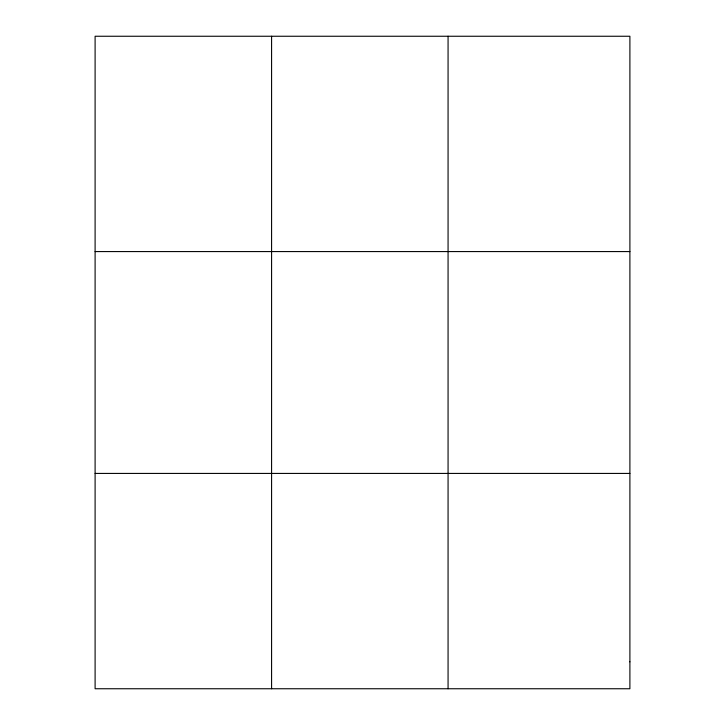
<?xml version="1.0" encoding="UTF-8"?>
<svg xmlns="http://www.w3.org/2000/svg" width="725" height="725" viewBox="0 0 725 725"><rect width="100%" height="100%" fill="white"/><g stroke="black" fill="none" stroke-linecap="round" stroke-linejoin="round"><path stroke-width="1.09" d="M271.585 36.25L271.585 688.75M448.068 36.25L448.068 688.75M95.102 251.575L629.898 251.575M95.102 473.425L629.898 473.425M629.898 661.834L629.898 688.75L95.102 688.75L95.102 36.25L629.898 36.25L629.898 661.834"/></g></svg>
